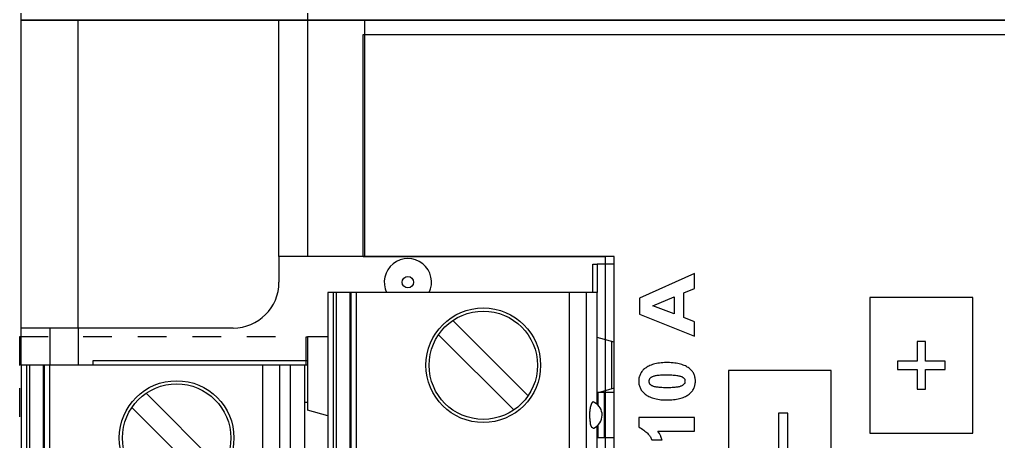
# Paper-space layout '2 DOOR PANEL LAYOUT - A1 Sheet' of a CAD drawing. Extents: x 50 to 825, y 22 to 486.
# Drawn here: x 422.26 to 426.705, y 325.315 to 327.233 of the extents above; entities that cross this region are included whole.
import ezdxf

# ---------------------------------------------------------------- set-up
doc = ezdxf.new("R2010")
doc.units = 0
doc.layers.add('N-EQPM', color=3, linetype='Continuous', lineweight=25)

psp = doc.layouts.new('2 DOOR PANEL LAYOUT - A1 Sheet')

# ---------------------------------------------------------------- linework, layer by layer
at = {"layer": 'N-EQPM', "linetype": 'Continuous'}
for p, q in [((422.2664, 327.2298), (422.2664, 327.8258)), ((423.5678, 327.8258), (423.5678, 327.2298)), ((422.2664, 327.2298), (439.1849, 327.2298)), ((422.2664, 325.6616), (422.2664, 327.2298)), ((423.5678, 327.2298), (422.2664, 327.2298)), ((422.5267, 325.8308), (422.5267, 327.2298)), ((423.4377, 326.1561), (423.4377, 327.2298)), ((423.5678, 327.2298), (423.5678, 326.1561)), ((437.1026, 327.2298), (423.5678, 327.2298)), ((423.8281, 326.1561), (423.8281, 327.2298)), ((423.8203, 327.1657), (436.8386, 327.1657)), ((423.8203, 326.1547), (423.8203, 327.1657)), ((424.9604, 326.1561), (423.4377, 326.1561)), ((423.4377, 326.1561), (423.4377, 326.039)), ((424.9207, 326.1547), (423.8203, 326.1547)), ((424.8627, 326.121), (424.8823, 326.121)), ((424.8627, 325.9921), (424.8627, 326.121)), ((424.8823, 326.1223), (424.9604, 326.1223)), ((424.8823, 326.1223), (424.8823, 325.9921)), ((424.9207, 322.5083), (424.9207, 326.1547)), ((424.9604, 322.5121), (424.9604, 326.1561)), ((424.8823, 325.9921), (423.6589, 325.9921)), ((423.6589, 325.9921), (423.6589, 322.6865)), ((423.685, 322.6865), (423.685, 325.9921)), ((423.698, 325.9921), (423.698, 322.6865)), ((423.7604, 322.6865), (423.7604, 325.9921)), ((423.7636, 325.9921), (423.7636, 322.6865)), ((423.7896, 322.6865), (423.7896, 325.9921)), ((424.756, 325.9921), (424.756, 322.6865)), ((424.8341, 322.6865), (424.8341, 325.9921)), ((424.8823, 325.5392), (424.8823, 325.9921)), ((424.5689, 325.5227), (424.2268, 325.8648)), ((423.2295, 325.8308), (422.2664, 325.8308)), ((422.3966, 325.8308), (422.3966, 325.6616)), ((422.5267, 325.8308), (422.5267, 325.6616)), ((422.39, 325.7904), (422.2599, 325.7904)), ((422.2599, 325.7904), (422.2599, 325.6603)), ((422.679, 325.7904), (422.5488, 325.7904)), ((422.9269, 325.7904), (422.7967, 325.7904)), ((423.1748, 325.7904), (423.0447, 325.7904)), ((423.4227, 325.7904), (423.2926, 325.7904)), ((423.5613, 325.7904), (423.5678, 325.7904)), ((423.5613, 325.6616), (423.5613, 325.7904)), ((423.5678, 325.7917), (423.6589, 325.7917)), ((423.5678, 325.7917), (423.5678, 325.4579)), ((424.1623, 325.8004), (424.5045, 325.4583)), ((424.9604, 325.7662), (424.8823, 325.7885)), ((424.9473, 325.7699), (424.9473, 325.5532)), ((423.5678, 325.6811), (422.5918, 325.6811)), ((422.5918, 325.6811), (422.5918, 325.6616)), ((423.5678, 325.6616), (422.2664, 325.6616)), ((422.2664, 325.6616), (422.2664, 322.356)), ((422.2924, 322.356), (422.2924, 325.6616)), ((422.3055, 325.6616), (422.3055, 322.356)), ((422.3679, 322.356), (422.3679, 325.6616)), ((422.3711, 325.6616), (422.3711, 322.356)), ((422.3971, 322.356), (422.3971, 325.6616)), ((423.3635, 325.6616), (423.3635, 322.356)), ((423.4416, 322.356), (423.4416, 325.6616)), ((423.4897, 325.2087), (423.4897, 325.6616)), ((423.5548, 325.2087), (423.5548, 325.6616)), ((422.2599, 325.5575), (422.2599, 325.4273)), ((424.8823, 325.5392), (424.9604, 325.5392)), ((424.8823, 325.4846), (424.8823, 325.5392)), ((424.8864, 325.5392), (424.8864, 325.4809)), ((424.9604, 325.5569), (424.8983, 325.5392)), ((424.9158, 325.331), (424.9158, 325.5392)), ((423.1763, 325.1922), (422.8342, 325.5343)), ((423.5548, 325.4943), (423.5678, 325.4943)), ((424.8674, 325.4941), (424.8652, 325.4947)), ((422.7698, 325.4699), (423.1119, 325.1277)), ((423.6589, 325.432), (423.5678, 325.4579)), ((424.8652, 325.3755), (424.8674, 325.3761)), ((424.8823, 323.293), (424.8823, 325.3855)), ((424.8864, 325.3895), (424.8864, 325.331)), ((424.9604, 325.331), (424.8823, 325.331))]:
    psp.add_line(p, q, dxfattribs=at)
for points in [[(425.2757, 325.8783), (425.2757, 325.9904), (425.3253, 326.0109), (425.3253, 326.0781), (425.0748, 325.9669), (425.0748, 325.8945), (425.3253, 325.7935), (425.3253, 325.8596)], [(425.1347, 325.9316), (425.232, 325.972), (425.232, 325.8949)], [(426.5881, 325.3531), (426.5881, 325.969), (426.1213, 325.969), (426.1213, 325.3531)], [(426.3741, 325.5529), (426.3741, 325.6424), (426.4636, 325.6424), (426.4636, 325.6801), (426.3741, 325.6801), (426.3741, 325.7696), (426.3364, 325.7696), (426.3364, 325.6801), (426.2469, 325.6801), (426.2469, 325.6424), (426.3364, 325.6424), (426.3364, 325.5529)], [(425.0772, 325.5598), (425.0789, 325.5561), (425.0809, 325.5524), (425.083, 325.5489), (425.0854, 325.5454), (425.088, 325.5421), (425.0909, 325.5389), (425.094, 325.5358), (425.0973, 325.5328), (425.1008, 325.5299), (425.1046, 325.5271), (425.1087, 325.5245), (425.113, 325.5219), (425.1176, 325.5196), (425.1225, 325.5173), (425.1277, 325.5152), (425.1331, 325.5132), (425.1389, 325.5114), (425.1449, 325.5098), (425.1513, 325.5083), (425.158, 325.507), (425.165, 325.5059), (425.1723, 325.505), (425.18, 325.5044), (425.188, 325.5039), (425.1963, 325.5037), (425.2001, 325.5037), (425.2051, 325.5037), (425.2134, 325.504), (425.2213, 325.5045), (425.2289, 325.5052), (425.2362, 325.5061), (425.2432, 325.5072), (425.2499, 325.5085), (425.2562, 325.51), (425.2622, 325.5116), (425.268, 325.5135), (425.2734, 325.5154), (425.2785, 325.5175), (425.2833, 325.5198), (425.2879, 325.5222), (425.2921, 325.5247), (425.2961, 325.5273), (425.2999, 325.5301), (425.3034, 325.5329), (425.3066, 325.5359), (425.3096, 325.539), (425.3124, 325.5422), (425.315, 325.5455), (425.3173, 325.5489), (425.3194, 325.5524), (425.3213, 325.556), (425.323, 325.5598), (425.3245, 325.5637), (425.3251, 325.5657), (425.3257, 325.5677), (425.3267, 325.5719), (425.3276, 325.5762), (425.3282, 325.5806), (425.3285, 325.5852), (425.3286, 325.59), (425.3285, 325.5946), (425.3282, 325.5991), (425.3276, 325.6035), (425.3268, 325.6077), (425.3257, 325.6117), (425.3245, 325.6157), (425.323, 325.6194), (425.3213, 325.6231), (425.3194, 325.6266), (425.3173, 325.63), (425.315, 325.6334), (425.3124, 325.6365), (425.3097, 325.6396), (425.3067, 325.6426), (425.3034, 325.6455), (425.2999, 325.6483), (425.2961, 325.6509), (425.2921, 325.6535), (425.2878, 325.6559), (425.2832, 325.6582), (425.2783, 325.6604), (425.273, 325.6625), (425.2675, 325.6644), (425.2617, 325.6661), (425.2555, 325.6677), (425.249, 325.6692), (425.2421, 325.6704), (425.2349, 325.6715), (425.2273, 325.6724), (425.2194, 325.673), (425.2112, 325.6735), (425.2026, 325.6737), (425.199, 325.6737), (425.1962, 325.6737), (425.1881, 325.6735), (425.1802, 325.6731), (425.1726, 325.6724), (425.1652, 325.6716), (425.1582, 325.6705), (425.1515, 325.6692), (425.1451, 325.6678), (425.139, 325.6661), (425.1332, 325.6643), (425.1277, 325.6624), (425.1225, 325.6603), (425.1176, 325.6581), (425.1129, 325.6557), (425.1086, 325.6532), (425.1045, 325.6506), (425.1007, 325.6478), (425.0971, 325.645), (425.0938, 325.6421), (425.0907, 325.639), (425.0879, 325.6359), (425.0853, 325.6326), (425.083, 325.6292), (425.0808, 325.6258), (425.0789, 325.6222), (425.0772, 325.6185), (425.0757, 325.6147), (425.0744, 325.6108), (425.0739, 325.6088), (425.0734, 325.6068), (425.0726, 325.6026), (425.072, 325.5983), (425.0716, 325.5938), (425.0715, 325.5893), (425.0716, 325.5847), (425.072, 325.5803), (425.0726, 325.576), (425.0734, 325.5718), (425.0745, 325.5677), (425.0757, 325.5637)], [(425.9452, 325.0222), (425.9452, 325.6381), (425.4784, 325.6381), (425.4784, 325.0222)], [(425.1198, 325.5809), (425.1196, 325.5817), (425.1191, 325.5834), (425.1188, 325.5851), (425.1186, 325.587), (425.1185, 325.5889), (425.1186, 325.5908), (425.1188, 325.5927), (425.1191, 325.5944), (425.1196, 325.596), (425.1201, 325.5976), (425.1204, 325.5983), (425.1208, 325.5991), (425.1216, 325.6005), (425.1225, 325.6018), (425.1236, 325.6031), (425.1248, 325.6044), (425.1261, 325.6056), (425.1276, 325.6068), (425.1293, 325.6079), (425.1312, 325.609), (425.1332, 325.61), (425.1355, 325.611), (425.138, 325.6119), (425.1408, 325.6128), (425.1439, 325.6136), (425.1473, 325.6144), (425.1511, 325.6151), (425.1552, 325.6158), (425.1599, 325.6163), (425.1649, 325.6168), (425.1706, 325.6173), (425.1769, 325.6176), (425.1839, 325.6178), (425.1918, 325.6179), (425.1949, 325.6179), (425.2049, 325.6179), (425.2135, 325.6177), (425.2211, 325.6174), (425.2277, 325.6171), (425.2337, 325.6166), (425.239, 325.6161), (425.2438, 325.6155), (425.2481, 325.6149), (425.252, 325.6142), (425.2556, 325.6134), (425.2588, 325.6126), (425.2617, 325.6117), (425.2643, 325.6107), (425.2666, 325.6098), (425.2687, 325.6087), (425.2706, 325.6077), (425.2724, 325.6066), (425.2739, 325.6054), (425.2753, 325.6042), (425.2765, 325.603), (425.2776, 325.6017), (425.2785, 325.6004), (425.2793, 325.599), (425.28, 325.5976), (425.2803, 325.5969), (425.2806, 325.5961), (425.281, 325.5945), (425.2813, 325.5928), (425.2815, 325.5911), (425.2816, 325.5893), (425.2815, 325.5874), (425.2813, 325.5856), (425.281, 325.5839), (425.2806, 325.5822), (425.28, 325.5807), (425.2793, 325.5792), (425.2785, 325.5777), (425.2776, 325.5764), (425.2765, 325.575), (425.2753, 325.5738), (425.2739, 325.5725), (425.2724, 325.5713), (425.2707, 325.5702), (425.2688, 325.5691), (425.2667, 325.568), (425.2644, 325.567), (425.2618, 325.566), (425.259, 325.5651), (425.2559, 325.5642), (425.2525, 325.5634), (425.2487, 325.5626), (425.2445, 325.5619), (425.2399, 325.5613), (425.2349, 325.5608), (425.2294, 325.5603), (425.2233, 325.5599), (425.2165, 325.5597), (425.209, 325.5595), (425.2026, 325.5595), (425.2017, 325.5595), (425.1918, 325.5596), (425.1836, 325.5597), (425.1764, 325.56), (425.1701, 325.5603), (425.1644, 325.5608), (425.1594, 325.5613), (425.1548, 325.5619), (425.1507, 325.5625), (425.147, 325.5632), (425.1437, 325.564), (425.1406, 325.5648), (425.1379, 325.5657), (425.1354, 325.5667), (425.1332, 325.5676), (425.1311, 325.5687), (425.1293, 325.5698), (425.1276, 325.5709), (425.1261, 325.572), (425.1248, 325.5733), (425.1236, 325.5745), (425.1225, 325.5758), (425.1216, 325.5772), (425.1208, 325.5786), (425.1201, 325.5801)], [(425.1301, 325.3246), (425.1306, 325.3233), (425.1773, 325.3233), (425.1754, 325.329), (425.1738, 325.3336), (425.1721, 325.3377), (425.1712, 325.3397), (425.1702, 325.3417), (425.168, 325.3458), (425.1651, 325.3508), (425.161, 325.3574), (425.1578, 325.3623), (425.3253, 325.3623), (425.3253, 325.4236), (425.0715, 325.4236), (425.0715, 325.381), (425.0782, 325.3772), (425.0844, 325.3735), (425.09, 325.3698), (425.0951, 325.3662), (425.0998, 325.3627), (425.1041, 325.3592), (425.108, 325.3558), (425.1115, 325.3524), (425.1147, 325.349), (425.1175, 325.3457), (425.1201, 325.3424), (425.1224, 325.3391), (425.1245, 325.3358), (425.1264, 325.3323), (425.1282, 325.3287)], [(425.7486, 325.2212), (425.7486, 325.4444), (425.7059, 325.4444), (425.7059, 325.2212)]]:
    psp.add_lwpolyline(points, close=True, dxfattribs=at)
for points in [[(424.9053, 325.4351), (424.9047, 325.4437), (424.9031, 325.452), (424.9003, 325.4601), (424.8965, 325.4677), (424.8918, 325.4748), (424.8862, 325.4811), (424.8798, 325.4867), (424.8728, 325.4914), (424.8674, 325.4942)], [(424.8674, 325.376), (424.8753, 325.3803), (424.8828, 325.3859), (424.8894, 325.3925), (424.895, 325.3999), (424.8994, 325.4081), (424.9027, 325.4168), (424.9046, 325.4259), (424.9053, 325.4351)]]:
    psp.add_lwpolyline(points, dxfattribs=at)
at = {"layer": 'N-EQPM'}
for points in [[(424.8652, 325.4947, 0), (424.8649, 325.4947, 0), (424.8648, 325.4947, 0), (424.8645, 325.4947, 0), (424.8644, 325.4947, 0), (424.8641, 325.4947, 0), (424.864, 325.4946, 0), (424.8637, 325.4946, 0), (424.8636, 325.4944, 0), (424.8633, 325.4944, 0), (424.8632, 325.4943, 0), (424.863, 325.4943, 0), (424.8628, 325.4942, 0), (424.8627, 325.494, 0), (424.8624, 325.4939, 0), (424.8623, 325.4939, 0), (424.862, 325.4938, 0), (424.8619, 325.4936, 0), (424.8618, 325.4935, 0), (424.8615, 325.4934, 0), (424.8614, 325.4933, 0), (424.8613, 325.4931, 0), (424.861, 325.493, 0), (424.8609, 325.4929, 0), (424.8607, 325.4927, 0), (424.8606, 325.4926, 0), (424.8605, 325.4923, 0), (424.8602, 325.4922, 0), (424.8601, 325.4921, 0), (424.86, 325.492, 0), (424.8598, 325.4918, 0), (424.8597, 325.4917, 0), (424.8596, 325.4914, 0), (424.8594, 325.4913, 0), (424.8593, 325.4912, 0), (424.8592, 325.491, 0), (424.859, 325.4909, 0), (424.8589, 325.4907, 0), (424.8588, 325.4905, 0), (424.8587, 325.4904, 0), (424.8585, 325.4901, 0), (424.8584, 325.49, 0), (424.8583, 325.4899, 0), (424.8581, 325.4897, 0), (424.8581, 325.4895, 0), (424.858, 325.4894, 0), (424.8579, 325.4892, 0), (424.8577, 325.489, 0), (424.8576, 325.4888, 0), (424.8576, 325.4887, 0), (424.8575, 325.4884, 0), (424.8574, 325.4883, 0), (424.8572, 325.4882, 0), (424.8572, 325.4879, 0), (424.8571, 325.4878, 0), (424.857, 325.4875, 0), (424.857, 325.4874, 0), (424.8568, 325.4873, 0), (424.8567, 325.487, 0), (424.8566, 325.4869, 0), (424.8566, 325.4866, 0), (424.8564, 325.4865, 0), (424.8563, 325.4864, 0), (424.8563, 325.4861, 0), (424.8562, 325.486, 0), (424.8562, 325.4857, 0), (424.8561, 325.4856, 0), (424.8559, 325.4853, 0), (424.8559, 325.4852, 0), (424.8558, 325.4851, 0), (424.8557, 325.4848, 0), (424.8557, 325.4847, 0), (424.8555, 325.4844, 0), (424.8555, 325.4843, 0), (424.8554, 325.484, 0), (424.8554, 325.4839, 0), (424.8553, 325.4836, 0), (424.8551, 325.4835, 0), (424.8551, 325.4834, 0), (424.855, 325.4831, 0), (424.855, 325.483, 0), (424.8549, 325.4827, 0), (424.8549, 325.4826, 0), (424.8548, 325.4823, 0), (424.8546, 325.4822, 0), (424.8546, 325.4819, 0), (424.8545, 325.4818, 0), (424.8545, 325.4815, 0), (424.8544, 325.4814, 0), (424.8544, 325.4812, 0), (424.8542, 325.481, 0), (424.8542, 325.4809, 0), (424.8541, 325.4806, 0), (424.8541, 325.4805, 0), (424.854, 325.4802, 0), (424.854, 325.4801, 0), (424.8538, 325.4799, 0), (424.8538, 325.4797, 0), (424.8537, 325.4795, 0), (424.8537, 325.4793, 0), (424.8536, 325.4791, 0), (424.8536, 325.4789, 0), (424.8535, 325.4787, 0), (424.8535, 325.4786, 0), (424.8533, 325.4783, 0), (424.8533, 325.4782, 0), (424.8533, 325.4779, 0), (424.8532, 325.4778, 0), (424.8532, 325.4775, 0), (424.8531, 325.4774, 0), (424.8531, 325.4771, 0), (424.8529, 325.477, 0), (424.8529, 325.4767, 0), (424.8529, 325.4766, 0), (424.8528, 325.4763, 0), (424.8528, 325.4762, 0), (424.8527, 325.4759, 0), (424.8527, 325.4758, 0), (424.8525, 325.4756, 0), (424.8525, 325.4754, 0), (424.8525, 325.4752, 0), (424.8524, 325.475, 0), (424.8524, 325.4748, 0), (424.8524, 325.4746, 0), (424.8523, 325.4744, 0), (424.8523, 325.4743, 0), (424.8522, 325.474, 0), (424.8522, 325.4739, 0), (424.8522, 325.4736, 0), (424.852, 325.4735, 0), (424.852, 325.4732, 0), (424.852, 325.4731, 0), (424.8519, 325.4728, 0), (424.8519, 325.4726, 0), (424.8518, 325.4724, 0), (424.8518, 325.4722, 0), (424.8518, 325.472, 0), (424.8516, 325.4718, 0), (424.8516, 325.4717, 0), (424.8516, 325.4714, 0), (424.8515, 325.4713, 0), (424.8515, 325.471, 0), (424.8515, 325.4709, 0), (424.8514, 325.4706, 0), (424.8514, 325.4705, 0), (424.8514, 325.4702, 0), (424.8512, 325.4701, 0), (424.8512, 325.4698, 0), (424.8512, 325.4697, 0), (424.8512, 325.4694, 0), (424.8511, 325.4693, 0), (424.8511, 325.4691, 0), (424.8511, 325.4688, 0), (424.851, 325.4687, 0), (424.851, 325.4684, 0), (424.851, 325.4683, 0), (424.8509, 325.468, 0), (424.8509, 325.4679, 0), (424.8509, 325.4676, 0), (424.8509, 325.4675, 0), (424.8507, 325.4672, 0), (424.8507, 325.4671, 0), (424.8507, 325.4668, 0), (424.8507, 325.4667, 0), (424.8506, 325.4664, 0), (424.8506, 325.4663, 0), (424.8506, 325.4661, 0), (424.8505, 325.4658, 0), (424.8505, 325.4657, 0), (424.8505, 325.4654, 0), (424.8505, 325.4653, 0), (424.8503, 325.465, 0), (424.8503, 325.4649, 0), (424.8503, 325.4646, 0), (424.8503, 325.4645, 0), (424.8502, 325.4642, 0), (424.8502, 325.4641, 0), (424.8502, 325.4638, 0), (424.8502, 325.4637, 0), (424.8501, 325.4635, 0), (424.8501, 325.4632, 0), (424.8501, 325.4631, 0), (424.8501, 325.4628, 0), (424.8499, 325.4627, 0), (424.8499, 325.4624, 0), (424.8499, 325.4623, 0), (424.8499, 325.462, 0), (424.8499, 325.4619, 0), (424.8498, 325.4616, 0), (424.8498, 325.4615, 0), (424.8498, 325.4612, 0), (424.8498, 325.461, 0), (424.8497, 325.4609, 0), (424.8497, 325.4606, 0), (424.8497, 325.4605, 0), (424.8497, 325.4602, 0), (424.8497, 325.4601, 0), (424.8495, 325.4598, 0), (424.8495, 325.4597, 0), (424.8495, 325.4594, 0), (424.8495, 325.4593, 0), (424.8495, 325.459, 0), (424.8494, 325.4588, 0), (424.8494, 325.4586, 0), (424.8494, 325.4584, 0), (424.8494, 325.4582, 0), (424.8494, 325.458, 0), (424.8494, 325.4579, 0), (424.8493, 325.4576, 0), (424.8493, 325.4575, 0), (424.8493, 325.4572, 0), (424.8493, 325.4569, 0), (424.8493, 325.4568, 0), (424.8492, 325.4566, 0), (424.8492, 325.4564, 0), (424.8492, 325.4562, 0), (424.8492, 325.456, 0), (424.8492, 325.4558, 0), (424.8492, 325.4556, 0), (424.849, 325.4554, 0), (424.849, 325.4553, 0), (424.849, 325.455, 0), (424.849, 325.4547, 0), (424.849, 325.4546, 0), (424.849, 325.4543, 0), (424.849, 325.4542, 0), (424.8489, 325.454, 0), (424.8489, 325.4538, 0), (424.8489, 325.4536, 0), (424.8489, 325.4534, 0), (424.8489, 325.4532, 0), (424.8489, 325.4529, 0), (424.8489, 325.4528, 0), (424.8488, 325.4525, 0), (424.8488, 325.4524, 0), (424.8488, 325.4521, 0), (424.8488, 325.452, 0), (424.8488, 325.4517, 0), (424.8488, 325.4516, 0), (424.8488, 325.4514, 0), (424.8486, 325.4511, 0), (424.8486, 325.451, 0), (424.8486, 325.4507, 0), (424.8486, 325.4506, 0), (424.8486, 325.4503, 0), (424.8486, 325.4502, 0), (424.8486, 325.4499, 0), (424.8486, 325.4498, 0), (424.8486, 325.4495, 0), (424.8485, 325.4493, 0), (424.8485, 325.4491, 0), (424.8485, 325.4489, 0), (424.8485, 325.4487, 0), (424.8485, 325.4485, 0), (424.8485, 325.4484, 0), (424.8485, 325.4481, 0), (424.8485, 325.448, 0), (424.8485, 325.4477, 0), (424.8485, 325.4474, 0), (424.8484, 325.4473, 0), (424.8484, 325.4471, 0), (424.8484, 325.4469, 0), (424.8484, 325.4467, 0), (424.8484, 325.4465, 0), (424.8484, 325.4463, 0), (424.8484, 325.4461, 0), (424.8484, 325.4459, 0), (424.8484, 325.4456, 0), (424.8484, 325.4455, 0), (424.8484, 325.4452, 0), (424.8482, 325.4451, 0), (424.8482, 325.4448, 0), (424.8482, 325.4447, 0), (424.8482, 325.4445, 0), (424.8482, 325.4442, 0), (424.8482, 325.4441, 0), (424.8482, 325.4438, 0), (424.8482, 325.4437, 0), (424.8482, 325.4434, 0), (424.8482, 325.4433, 0), (424.8482, 325.443, 0), (424.8482, 325.4429, 0), (424.8482, 325.4426, 0), (424.8482, 325.4424, 0), (424.8482, 325.4422, 0), (424.8482, 325.442, 0), (424.8481, 325.4419, 0), (424.8481, 325.4416, 0), (424.8481, 325.4415, 0), (424.8481, 325.4412, 0), (424.8481, 325.4411, 0), (424.8481, 325.4408, 0), (424.8481, 325.4405, 0), (424.8481, 325.4404, 0), (424.8481, 325.4402, 0), (424.8481, 325.44, 0), (424.8481, 325.4398, 0), (424.8481, 325.4396, 0), (424.8481, 325.4394, 0), (424.8481, 325.4391, 0), (424.8481, 325.439, 0), (424.8481, 325.4387, 0), (424.8481, 325.4386, 0), (424.8481, 325.4383, 0), (424.8481, 325.4382, 0), (424.8481, 325.4379, 0), (424.8481, 325.4378, 0), (424.8481, 325.4376, 0), (424.8481, 325.4373, 0), (424.8481, 325.4372, 0), (424.8481, 325.4369, 0), (424.8481, 325.4368, 0), (424.8481, 325.4365, 0), (424.8481, 325.4364, 0), (424.8481, 325.4361, 0), (424.8481, 325.436, 0), (424.8481, 325.4357, 0), (424.8481, 325.4355, 0), (424.8481, 325.4353, 0), (424.8481, 325.4351, 0)], [(424.8481, 325.4351, 0), (424.8481, 325.435, 0), (424.8481, 325.4348, 0), (424.8481, 325.4346, 0), (424.8481, 325.4344, 0), (424.8481, 325.4343, 0), (424.8481, 325.434, 0), (424.8481, 325.4339, 0), (424.8481, 325.4338, 0), (424.8481, 325.4337, 0), (424.8481, 325.4334, 0), (424.8481, 325.4333, 0), (424.8481, 325.4331, 0), (424.8481, 325.4329, 0), (424.8481, 325.4327, 0), (424.8481, 325.4326, 0), (424.8481, 325.4323, 0), (424.8481, 325.4322, 0), (424.8481, 325.4321, 0), (424.8481, 325.432, 0), (424.8481, 325.4317, 0), (424.8481, 325.4316, 0), (424.8481, 325.4314, 0), (424.8481, 325.4312, 0), (424.8481, 325.431, 0), (424.8481, 325.4309, 0), (424.8481, 325.4307, 0), (424.8481, 325.4305, 0), (424.8481, 325.4304, 0), (424.8481, 325.4303, 0), (424.8481, 325.43, 0), (424.8481, 325.4299, 0), (424.8481, 325.4297, 0), (424.8481, 325.4295, 0), (424.8481, 325.4294, 0), (424.8481, 325.4292, 0), (424.8481, 325.429, 0), (424.8481, 325.4288, 0), (424.8481, 325.4287, 0), (424.8481, 325.4286, 0), (424.8481, 325.4283, 0), (424.8482, 325.4282, 0), (424.8482, 325.4281, 0), (424.8482, 325.4278, 0), (424.8482, 325.4277, 0), (424.8482, 325.4275, 0), (424.8482, 325.4273, 0), (424.8482, 325.4271, 0), (424.8482, 325.427, 0), (424.8482, 325.4269, 0), (424.8482, 325.4266, 0), (424.8482, 325.4265, 0), (424.8482, 325.4264, 0), (424.8482, 325.4261, 0), (424.8482, 325.426, 0), (424.8482, 325.4258, 0), (424.8482, 325.4256, 0), (424.8482, 325.4255, 0), (424.8482, 325.4253, 0), (424.8484, 325.4252, 0), (424.8484, 325.4249, 0), (424.8484, 325.4248, 0), (424.8484, 325.4247, 0), (424.8484, 325.4244, 0), (424.8484, 325.4243, 0), (424.8484, 325.4242, 0), (424.8484, 325.4239, 0), (424.8484, 325.4238, 0), (424.8484, 325.4236, 0), (424.8484, 325.4235, 0), (424.8484, 325.4232, 0), (424.8484, 325.4231, 0), (424.8484, 325.423, 0), (424.8484, 325.4227, 0), (424.8485, 325.4226, 0), (424.8485, 325.4225, 0), (424.8485, 325.4222, 0), (424.8485, 325.4221, 0), (424.8485, 325.4219, 0), (424.8485, 325.4218, 0), (424.8485, 325.4215, 0), (424.8485, 325.4214, 0), (424.8485, 325.4213, 0), (424.8485, 325.421, 0), (424.8485, 325.4209, 0), (424.8486, 325.4208, 0), (424.8486, 325.4205, 0), (424.8486, 325.4204, 0), (424.8486, 325.4202, 0), (424.8486, 325.4201, 0), (424.8486, 325.4199, 0), (424.8486, 325.4197, 0), (424.8486, 325.4196, 0), (424.8486, 325.4193, 0), (424.8486, 325.4192, 0), (424.8488, 325.4191, 0), (424.8488, 325.4188, 0), (424.8488, 325.4187, 0), (424.8488, 325.4186, 0), (424.8488, 325.4184, 0), (424.8488, 325.4182, 0), (424.8488, 325.418, 0), (424.8488, 325.4179, 0), (424.8488, 325.4176, 0), (424.8488, 325.4175, 0), (424.8489, 325.4174, 0), (424.8489, 325.4171, 0), (424.8489, 325.417, 0), (424.8489, 325.4169, 0), (424.8489, 325.4167, 0), (424.8489, 325.4165, 0), (424.8489, 325.4163, 0), (424.8489, 325.4162, 0), (424.849, 325.416, 0), (424.849, 325.4158, 0), (424.849, 325.4157, 0), (424.849, 325.4156, 0), (424.849, 325.4153, 0), (424.849, 325.4152, 0), (424.849, 325.415, 0), (424.849, 325.4148, 0), (424.8492, 325.4147, 0), (424.8492, 325.4145, 0), (424.8492, 325.4143, 0), (424.8492, 325.4141, 0), (424.8492, 325.414, 0), (424.8492, 325.4139, 0), (424.8492, 325.4136, 0), (424.8493, 325.4135, 0), (424.8493, 325.4133, 0), (424.8493, 325.4131, 0), (424.8493, 325.413, 0), (424.8493, 325.4128, 0), (424.8493, 325.4127, 0), (424.8493, 325.4124, 0), (424.8494, 325.4123, 0), (424.8494, 325.4122, 0), (424.8494, 325.4119, 0), (424.8494, 325.4118, 0), (424.8494, 325.4117, 0), (424.8494, 325.4114, 0), (424.8495, 325.4113, 0), (424.8495, 325.4111, 0), (424.8495, 325.411, 0), (424.8495, 325.4107, 0), (424.8495, 325.4106, 0), (424.8495, 325.4105, 0), (424.8497, 325.4102, 0), (424.8497, 325.4101, 0), (424.8497, 325.41, 0), (424.8497, 325.4098, 0), (424.8497, 325.4096, 0), (424.8497, 325.4094, 0), (424.8498, 325.4093, 0), (424.8498, 325.4091, 0), (424.8498, 325.4089, 0), (424.8498, 325.4088, 0), (424.8498, 325.4087, 0), (424.8499, 325.4084, 0), (424.8499, 325.4083, 0), (424.8499, 325.4081, 0), (424.8499, 325.4079, 0), (424.8499, 325.4078, 0), (424.8499, 325.4076, 0), (424.8501, 325.4075, 0), (424.8501, 325.4072, 0), (424.8501, 325.4071, 0), (424.8501, 325.407, 0), (424.8501, 325.4067, 0), (424.8502, 325.4066, 0), (424.8502, 325.4065, 0), (424.8502, 325.4063, 0), (424.8502, 325.4061, 0), (424.8502, 325.4059, 0), (424.8503, 325.4058, 0), (424.8503, 325.4055, 0), (424.8503, 325.4054, 0), (424.8503, 325.4053, 0), (424.8505, 325.4052, 0), (424.8505, 325.4049, 0), (424.8505, 325.4048, 0), (424.8505, 325.4046, 0), (424.8505, 325.4044, 0), (424.8506, 325.4042, 0), (424.8506, 325.4041, 0), (424.8506, 325.404, 0), (424.8506, 325.4037, 0), (424.8507, 325.4036, 0), (424.8507, 325.4035, 0), (424.8507, 325.4032, 0), (424.8507, 325.4031, 0), (424.8507, 325.4029, 0), (424.8509, 325.4028, 0), (424.8509, 325.4025, 0), (424.8509, 325.4024, 0), (424.8509, 325.4023, 0), (424.851, 325.402, 0), (424.851, 325.4019, 0), (424.851, 325.4018, 0), (424.851, 325.4016, 0), (424.8511, 325.4014, 0), (424.8511, 325.4012, 0), (424.8511, 325.4011, 0), (424.8511, 325.401, 0), (424.8512, 325.4007, 0), (424.8512, 325.4006, 0), (424.8512, 325.4005, 0), (424.8512, 325.4002, 0), (424.8514, 325.4001, 0), (424.8514, 325.3999, 0), (424.8514, 325.3998, 0), (424.8514, 325.3996, 0), (424.8515, 325.3994, 0), (424.8515, 325.3993, 0), (424.8515, 325.399, 0), (424.8516, 325.3989, 0), (424.8516, 325.3988, 0), (424.8516, 325.3986, 0), (424.8516, 325.3984, 0), (424.8518, 325.3983, 0), (424.8518, 325.3981, 0), (424.8518, 325.398, 0), (424.8519, 325.3977, 0), (424.8519, 325.3976, 0)], [(424.8652, 325.3755, 0), (424.865, 325.3755, 0), (424.8649, 325.3755, 0), (424.8648, 325.3755, 0), (424.8646, 325.3755, 0), (424.8645, 325.3755, 0), (424.8644, 325.3756, 0), (424.8641, 325.3756, 0), (424.864, 325.3756, 0), (424.8639, 325.3756, 0), (424.8637, 325.3757, 0), (424.8636, 325.3757, 0), (424.8635, 325.3757, 0), (424.8633, 325.3759, 0), (424.8632, 325.3759, 0), (424.8631, 325.376, 0), (424.863, 325.376, 0), (424.8628, 325.3761, 0), (424.8627, 325.3761, 0), (424.8626, 325.3763, 0), (424.8624, 325.3763, 0), (424.8623, 325.3764, 0), (424.8622, 325.3764, 0), (424.862, 325.3765, 0), (424.8619, 325.3765, 0), (424.8618, 325.3766, 0), (424.8618, 325.3768, 0), (424.8617, 325.3768, 0), (424.8615, 325.3769, 0), (424.8614, 325.377, 0), (424.8613, 325.3772, 0), (424.8611, 325.3772, 0), (424.861, 325.3773, 0), (424.8609, 325.3774, 0), (424.8607, 325.3774, 0), (424.8607, 325.3776, 0), (424.8606, 325.3777, 0), (424.8605, 325.3778, 0), (424.8604, 325.378, 0), (424.8602, 325.378, 0), (424.8601, 325.3781, 0), (424.8601, 325.3782, 0), (424.86, 325.3783, 0), (424.8598, 325.3785, 0), (424.8597, 325.3785, 0), (424.8597, 325.3786, 0), (424.8596, 325.3787, 0), (424.8594, 325.3789, 0), (424.8593, 325.379, 0), (424.8593, 325.3791, 0), (424.8592, 325.3793, 0), (424.859, 325.3793, 0), (424.859, 325.3794, 0), (424.8589, 325.3795, 0), (424.8588, 325.3796, 0), (424.8588, 325.3798, 0), (424.8587, 325.3799, 0), (424.8585, 325.38, 0), (424.8585, 325.3802, 0), (424.8584, 325.3802, 0), (424.8583, 325.3803, 0), (424.8583, 325.3804, 0), (424.8581, 325.3806, 0), (424.8581, 325.3807, 0), (424.858, 325.3808, 0), (424.8579, 325.3809, 0), (424.8579, 325.3811, 0), (424.8577, 325.3812, 0), (424.8577, 325.3813, 0), (424.8576, 325.3815, 0), (424.8576, 325.3816, 0), (424.8575, 325.3816, 0), (424.8575, 325.3817, 0), (424.8574, 325.3819, 0), (424.8574, 325.382, 0), (424.8572, 325.3821, 0), (424.8571, 325.3822, 0), (424.8571, 325.3824, 0), (424.857, 325.3825, 0), (424.857, 325.3826, 0), (424.8568, 325.3828, 0), (424.8568, 325.3829, 0), (424.8568, 325.383, 0), (424.8567, 325.3832, 0), (424.8567, 325.3833, 0), (424.8566, 325.3834, 0), (424.8566, 325.3835, 0), (424.8564, 325.3837, 0), (424.8564, 325.3838, 0), (424.8563, 325.3839, 0), (424.8563, 325.3841, 0), (424.8562, 325.3842, 0), (424.8562, 325.3843, 0), (424.8562, 325.3845, 0), (424.8561, 325.3846, 0), (424.8561, 325.3847, 0), (424.8559, 325.3848, 0), (424.8559, 325.385, 0), (424.8558, 325.3851, 0), (424.8558, 325.3852, 0), (424.8558, 325.3854, 0), (424.8557, 325.3855, 0), (424.8557, 325.3856, 0), (424.8555, 325.3858, 0), (424.8555, 325.3859, 0), (424.8555, 325.386, 0), (424.8554, 325.3861, 0), (424.8554, 325.3863, 0), (424.8553, 325.3864, 0), (424.8553, 325.3865, 0), (424.8553, 325.3867, 0), (424.8551, 325.3868, 0), (424.8551, 325.3869, 0), (424.855, 325.3871, 0), (424.855, 325.3872, 0), (424.855, 325.3873, 0), (424.8549, 325.3875, 0), (424.8549, 325.3876, 0), (424.8548, 325.3877, 0), (424.8548, 325.3878, 0), (424.8548, 325.388, 0), (424.8546, 325.3881, 0), (424.8546, 325.3882, 0), (424.8546, 325.3884, 0), (424.8545, 325.3885, 0), (424.8545, 325.3886, 0), (424.8545, 325.3888, 0), (424.8544, 325.3889, 0), (424.8544, 325.389, 0), (424.8542, 325.3891, 0), (424.8542, 325.3893, 0), (424.8542, 325.3894, 0), (424.8541, 325.3895, 0), (424.8541, 325.3897, 0), (424.8541, 325.3898, 0), (424.854, 325.3899, 0), (424.854, 325.3902, 0), (424.854, 325.3903, 0), (424.8538, 325.3904, 0), (424.8538, 325.3906, 0), (424.8538, 325.3907, 0), (424.8537, 325.3908, 0), (424.8537, 325.391, 0), (424.8537, 325.3911, 0), (424.8536, 325.3912, 0), (424.8536, 325.3914, 0), (424.8536, 325.3915, 0), (424.8535, 325.3916, 0), (424.8535, 325.3917, 0), (424.8535, 325.3919, 0), (424.8533, 325.392, 0), (424.8533, 325.3921, 0), (424.8533, 325.3923, 0), (424.8532, 325.3924, 0), (424.8532, 325.3925, 0), (424.8532, 325.3927, 0), (424.8532, 325.3928, 0), (424.8531, 325.3929, 0), (424.8531, 325.393, 0), (424.8531, 325.3932, 0), (424.8529, 325.3933, 0), (424.8529, 325.3934, 0), (424.8529, 325.3937, 0), (424.8528, 325.3938, 0), (424.8528, 325.394, 0), (424.8528, 325.3941, 0), (424.8528, 325.3942, 0), (424.8527, 325.3943, 0), (424.8527, 325.3945, 0), (424.8527, 325.3946, 0), (424.8525, 325.3947, 0), (424.8525, 325.3949, 0), (424.8525, 325.395, 0), (424.8525, 325.3951, 0), (424.8524, 325.3953, 0), (424.8524, 325.3954, 0), (424.8524, 325.3955, 0), (424.8523, 325.3956, 0), (424.8523, 325.3958, 0), (424.8523, 325.3959, 0), (424.8523, 325.396, 0), (424.8522, 325.3962, 0), (424.8522, 325.3964, 0), (424.8522, 325.3966, 0), (424.8522, 325.3967, 0), (424.852, 325.3968, 0), (424.852, 325.397, 0), (424.852, 325.3971, 0), (424.852, 325.3972, 0), (424.8519, 325.3973, 0), (424.8519, 325.3975, 0), (424.8519, 325.3976, 0)]]:
    psp.add_polyline3d(points, dxfattribs=at)
at = {"layer": 'N-EQPM', "linetype": 'Continuous'}
for centre, radius in [((424.0233, 326.039), 0.026), ((424.3656, 325.6616), 0.2603), ((424.3656, 325.6616), 0.2462), ((422.9731, 325.331), 0.2603), ((422.9731, 325.331), 0.2462)]:
    psp.add_circle(centre, radius, dxfattribs=at)
for centre, radius, start, end in [((424.0233, 326.039), 0.1074, 334.1232, 205.8768), ((423.2295, 326.039), 0.2082, 270, 0)]:
    psp.add_arc(centre, radius, start, end, dxfattribs=at)

doc.saveas('drawing.dxf')
